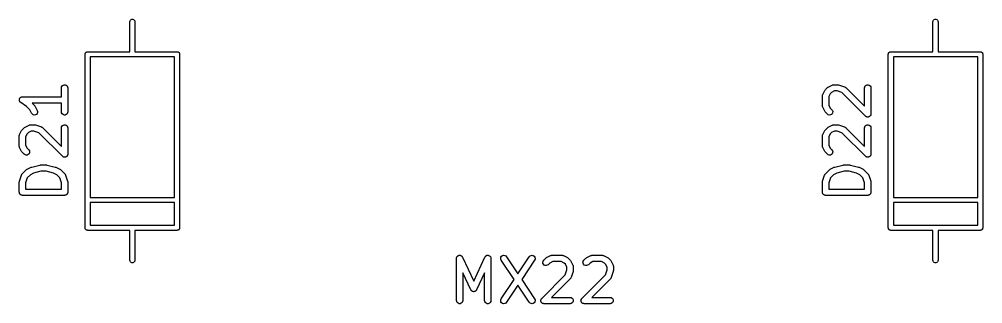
# Model space of a CAD drawing. Extents: x 35 to 250, y -99 to -35.
# Drawn here: x 197.34 to 220.19, y -60.85 to -54.1 of the extents above; entities that cross this region are included whole.
import ezdxf

# ---------------------------------------------------------------- set-up
doc = ezdxf.new("R2010")
doc.units = 0
doc.header["$MEASUREMENT"] = 0
doc.layers.add('BLACK', color=7, linetype='CONTINUOUS')

msp = doc.modelspace()

# ---------------------------------------------------------------- linework, layer by layer
at = {"layer": 'Black'}
for p, q in [((199.965, -54.1612), (199.969, -54.1407)), ((199.965, -54.8712), (199.965, -54.1612)), ((199.969, -54.1407), (199.979, -54.1227)), ((199.979, -54.1227), (199.995, -54.1093)), ((199.995, -54.1093), (200.015, -54.1022)), ((200.015, -54.1022), (200.035, -54.1022)), ((200.035, -54.1022), (200.055, -54.1093)), ((200.055, -54.1093), (200.071, -54.1227)), ((200.071, -54.1227), (200.081, -54.1407)), ((200.081, -54.1407), (200.085, -54.1612)), ((200.085, -54.1612), (200.085, -54.8712)), ((219.015, -54.1612), (219.019, -54.1407)), ((219.015, -54.8712), (219.015, -54.1612)), ((219.019, -54.1407), (219.029, -54.1227)), ((219.029, -54.1227), (219.045, -54.1093)), ((219.045, -54.1093), (219.065, -54.1022)), ((219.065, -54.1022), (219.085, -54.1022)), ((219.085, -54.1022), (219.105, -54.1093)), ((219.105, -54.1093), (219.121, -54.1227)), ((219.121, -54.1227), (219.131, -54.1407)), ((219.131, -54.1407), (219.135, -54.1612)), ((219.135, -54.1612), (219.135, -54.8712)), ((198.905, -54.9312), (198.906, -54.9261)), ((198.905, -59.0512), (198.905, -54.9312)), ((198.906, -54.9208), (198.908, -54.9159)), ((198.906, -54.9261), (198.906, -54.9208)), ((198.908, -54.9159), (198.909, -54.9107)), ((198.909, -54.9107), (198.911, -54.9062)), ((198.911, -54.9062), (198.913, -54.9012)), ((198.913, -54.9012), (198.916, -54.8972)), ((198.916, -54.8972), (198.919, -54.8927)), ((198.919, -54.8927), (198.923, -54.8893)), ((198.923, -54.8893), (198.926, -54.8853)), ((198.926, -54.8853), (198.931, -54.8827)), ((198.931, -54.8827), (198.935, -54.8793)), ((198.935, -54.8793), (198.94, -54.8775)), ((198.94, -54.8775), (198.944, -54.8749)), ((198.944, -54.8749), (198.95, -54.874)), ((198.95, -54.874), (198.955, -54.8722)), ((198.955, -54.8722), (198.96, -54.8722)), ((198.96, -54.8722), (198.965, -54.8712)), ((198.965, -54.8712), (199.965, -54.8712)), ((199.025, -54.9913), (199.025, -58.3312)), ((201.025, -54.9913), (199.025, -54.9913)), ((200.085, -54.8712), (201.085, -54.8712)), ((201.025, -58.3312), (201.025, -54.9913)), ((201.085, -54.8712), (201.09, -54.8722)), ((201.09, -54.8722), (201.095, -54.8722)), ((201.095, -54.8722), (201.1, -54.874)), ((201.1, -54.874), (201.106, -54.8749)), ((201.106, -54.8749), (201.11, -54.8775)), ((201.11, -54.8775), (201.115, -54.8793)), ((201.115, -54.8793), (201.119, -54.8827)), ((201.119, -54.8827), (201.124, -54.8853)), ((201.124, -54.8853), (201.127, -54.8893)), ((201.127, -54.8893), (201.131, -54.8927)), ((201.131, -54.8927), (201.134, -54.8972)), ((201.134, -54.8972), (201.137, -54.9012)), ((201.137, -54.9012), (201.139, -54.9062)), ((201.139, -54.9062), (201.141, -54.9107)), ((201.141, -54.9107), (201.142, -54.9159)), ((201.142, -54.9159), (201.144, -54.9208)), ((201.144, -54.9208), (201.144, -54.9261)), ((201.144, -54.9261), (201.145, -54.9312)), ((201.145, -54.9312), (201.145, -59.0512)), ((217.955, -54.9312), (217.956, -54.9261)), ((217.955, -59.0512), (217.955, -54.9312)), ((217.956, -54.9208), (217.958, -54.9159)), ((217.956, -54.9261), (217.956, -54.9208)), ((217.958, -54.9159), (217.959, -54.9107)), ((217.959, -54.9107), (217.961, -54.9062)), ((217.961, -54.9062), (217.963, -54.9012)), ((217.963, -54.9012), (217.966, -54.8972)), ((217.966, -54.8972), (217.969, -54.8927)), ((217.969, -54.8927), (217.973, -54.8893)), ((217.973, -54.8893), (217.976, -54.8853)), ((217.976, -54.8853), (217.981, -54.8827)), ((217.981, -54.8827), (217.985, -54.8793)), ((217.985, -54.8793), (217.99, -54.8775)), ((217.99, -54.8775), (217.994, -54.8749)), ((217.994, -54.8749), (218, -54.874)), ((218, -54.874), (218.005, -54.8722)), ((218.005, -54.8722), (218.01, -54.8722)), ((218.01, -54.8722), (218.015, -54.8712)), ((218.015, -54.8712), (219.015, -54.8712)), ((218.075, -54.9913), (218.075, -58.3312)), ((220.075, -54.9913), (218.075, -54.9913)), ((219.135, -54.8712), (220.135, -54.8712)), ((220.075, -58.3312), (220.075, -54.9913)), ((220.135, -54.8712), (220.14, -54.8722)), ((220.14, -54.8722), (220.145, -54.8722)), ((220.145, -54.8722), (220.15, -54.874)), ((220.15, -54.874), (220.156, -54.8749)), ((220.156, -54.8749), (220.16, -54.8775)), ((220.16, -54.8775), (220.165, -54.8793)), ((220.165, -54.8793), (220.169, -54.8827)), ((220.169, -54.8827), (220.174, -54.8853)), ((220.174, -54.8853), (220.177, -54.8893)), ((220.177, -54.8893), (220.181, -54.8927)), ((220.181, -54.8927), (220.184, -54.8972)), ((220.184, -54.8972), (220.187, -54.9012)), ((220.187, -54.9012), (220.189, -54.9062)), ((220.189, -54.9062), (220.191, -54.9107)), ((220.191, -54.9107), (220.192, -54.9159)), ((220.192, -54.9159), (220.194, -54.9208)), ((220.194, -54.9208), (220.194, -54.9261)), ((220.194, -54.9261), (220.195, -54.9312)), ((220.195, -54.9312), (220.195, -59.0512)), ((198.342, -55.7293), (198.347, -55.7037)), ((198.342, -55.9401), (198.342, -55.7293)), ((198.347, -55.7037), (198.36, -55.6811)), ((198.36, -55.6811), (198.38, -55.6644)), ((198.38, -55.6644), (198.404, -55.6555)), ((198.404, -55.6555), (198.43, -55.6555)), ((198.43, -55.6555), (198.455, -55.6644)), ((198.455, -55.6644), (198.475, -55.6811)), ((198.475, -55.6811), (198.488, -55.7037)), ((198.488, -55.7037), (198.492, -55.7293)), ((198.492, -55.7293), (198.492, -56.3008)), ((216.462, -55.7715), (216.51, -55.7239)), ((216.51, -55.7239), (216.519, -55.717)), ((216.519, -55.717), (216.529, -55.7099)), ((216.529, -55.7099), (216.624, -55.6623)), ((216.624, -55.6623), (216.628, -55.661)), ((216.628, -55.661), (216.632, -55.6589)), ((216.632, -55.6589), (216.641, -55.6573)), ((216.641, -55.6573), (216.649, -55.6548)), ((216.649, -55.6548), (216.654, -55.6551)), ((216.654, -55.6551), (216.658, -55.6543)), ((216.658, -55.6543), (216.753, -55.6543)), ((216.753, -55.6543), (216.765, -55.6564)), ((216.765, -55.6564), (216.777, -55.6582)), ((216.777, -55.6582), (216.92, -55.7058)), ((216.92, -55.7058), (216.923, -55.7079)), ((216.923, -55.7079), (216.928, -55.709)), ((216.928, -55.709), (216.935, -55.714)), ((216.935, -55.714), (216.943, -55.7182)), ((216.943, -55.7182), (216.945, -55.7215)), ((216.945, -55.7215), (216.949, -55.7239)), ((216.949, -55.7239), (217.392, -56.1673)), ((217.392, -55.7293), (217.397, -55.7037)), ((217.392, -56.1673), (217.392, -55.7293)), ((217.397, -55.7037), (217.41, -55.6811)), ((217.41, -55.6811), (217.43, -55.6644)), ((217.43, -55.6644), (217.454, -55.6555)), ((217.454, -55.6555), (217.48, -55.6555)), ((217.48, -55.6555), (217.505, -55.6644)), ((217.505, -55.6644), (217.525, -55.6811)), ((217.525, -55.6811), (217.538, -55.7037)), ((217.538, -55.7037), (217.542, -55.7293)), ((217.542, -55.7293), (217.542, -56.3484)), ((197.347, -55.9936), (197.349, -55.9849)), ((197.349, -55.9849), (197.351, -55.9815)), ((197.351, -55.9815), (197.352, -55.9776)), ((197.352, -55.9776), (197.358, -55.9707)), ((197.358, -55.9707), (197.363, -55.9633)), ((197.363, -55.9633), (197.367, -55.9608)), ((197.367, -55.9608), (197.369, -55.9576)), ((197.369, -55.9576), (197.377, -55.9531)), ((197.377, -55.9531), (197.384, -55.9478)), ((197.384, -55.9478), (197.388, -55.9467)), ((197.388, -55.9467), (197.392, -55.9446)), ((197.392, -55.9446), (197.401, -55.943)), ((197.401, -55.943), (197.409, -55.9405)), ((197.409, -55.9405), (197.413, -55.9408)), ((197.413, -55.9408), (197.417, -55.9401)), ((197.417, -55.9401), (198.342, -55.9401)), ((216.392, -55.9198), (216.393, -55.9156)), ((216.392, -56.1579), (216.392, -55.9198)), ((216.393, -55.9112), (216.395, -55.9028)), ((216.393, -55.9156), (216.393, -55.9112)), ((216.395, -55.9028), (216.397, -55.8942)), ((216.397, -55.8942), (216.399, -55.8904)), ((216.399, -55.8904), (216.4, -55.8863)), ((216.4, -55.8863), (216.448, -55.791)), ((216.448, -55.791), (216.455, -55.7814)), ((216.455, -55.7814), (216.462, -55.7715)), ((216.577, -55.869), (216.542, -55.9375)), ((216.542, -55.9375), (216.542, -56.1402)), ((216.607, -55.8386), (216.577, -55.869)), ((216.676, -55.8043), (216.607, -55.8386)), ((216.741, -55.8043), (216.676, -55.8043)), ((216.855, -55.8425), (216.741, -55.8043)), ((217.414, -56.4014), (216.855, -55.8425)), ((197.343, -56.0102), (197.344, -56.0062)), ((197.344, -56.0191), (197.343, -56.0102)), ((197.344, -56.002), (197.347, -55.9936)), ((197.344, -56.0062), (197.344, -56.002)), ((197.344, -56.0281), (197.344, -56.0191)), ((197.345, -56.032), (197.344, -56.0281)), ((197.345, -56.0361), (197.345, -56.032)), ((197.349, -56.0441), (197.345, -56.0361)), ((197.352, -56.0526), (197.349, -56.0441)), ((197.355, -56.0557), (197.352, -56.0526)), ((197.357, -56.0595), (197.355, -56.0557)), ((197.363, -56.0657), (197.357, -56.0595)), ((197.369, -56.0725), (197.363, -56.0657)), ((197.373, -56.0746), (197.369, -56.0725)), ((197.376, -56.0775), (197.373, -56.0746)), ((197.512, -56.1686), (197.376, -56.0775)), ((197.594, -56.25), (197.512, -56.1686)), ((198.342, -56.0901), (197.646, -56.0901)), ((197.646, -56.0901), (197.709, -56.1525)), ((197.709, -56.1525), (197.715, -56.1623)), ((197.715, -56.1623), (197.723, -56.172)), ((197.723, -56.172), (197.77, -56.2672)), ((198.342, -56.3008), (198.342, -56.0901)), ((216.393, -56.1622), (216.392, -56.1579)), ((216.393, -56.1665), (216.393, -56.1622)), ((216.395, -56.1749), (216.393, -56.1665)), ((216.397, -56.1836), (216.395, -56.1749)), ((216.399, -56.1873), (216.397, -56.1836)), ((216.4, -56.1915), (216.399, -56.1873)), ((216.448, -56.2867), (216.4, -56.1915)), ((216.542, -56.1402), (216.577, -56.2087)), ((216.577, -56.2087), (216.616, -56.2477)), ((197.636, -56.3343), (197.594, -56.25)), ((197.652, -56.3552), (197.636, -56.3343)), ((197.673, -56.3696), (197.652, -56.3552)), ((197.699, -56.3756), (197.673, -56.3696)), ((197.724, -56.3727), (197.699, -56.3756)), ((197.748, -56.361), (197.724, -56.3727)), ((197.766, -56.3421), (197.748, -56.361)), ((197.776, -56.3182), (197.766, -56.3421)), ((197.77, -56.2672), (197.778, -56.2922)), ((197.778, -56.2922), (197.776, -56.3182)), ((198.347, -56.3264), (198.342, -56.3008)), ((198.36, -56.349), (198.347, -56.3264)), ((198.38, -56.3657), (198.36, -56.349)), ((198.404, -56.3746), (198.38, -56.3657)), ((198.43, -56.3746), (198.404, -56.3746)), ((198.455, -56.3657), (198.43, -56.3746)), ((198.475, -56.349), (198.455, -56.3657)), ((198.488, -56.3264), (198.475, -56.349)), ((198.492, -56.3008), (198.488, -56.3264)), ((216.455, -56.2964), (216.448, -56.2867)), ((216.462, -56.3062), (216.455, -56.2964)), ((216.51, -56.3538), (216.462, -56.3062)), ((216.531, -56.3687), (216.51, -56.3538)), ((216.556, -56.3755), (216.531, -56.3687)), ((216.582, -56.3732), (216.556, -56.3755)), ((216.606, -56.3622), (216.582, -56.3732)), ((216.624, -56.3438), (216.606, -56.3622)), ((216.616, -56.2477), (216.631, -56.2691)), ((216.635, -56.3202), (216.624, -56.3438)), ((216.631, -56.2691), (216.637, -56.2942)), ((216.637, -56.2942), (216.635, -56.3202)), ((217.422, -56.407), (217.414, -56.4014)), ((217.43, -56.4133), (217.422, -56.407)), ((217.433, -56.4145), (217.43, -56.4133)), ((217.436, -56.4164), (217.433, -56.4145)), ((217.445, -56.4189), (217.436, -56.4164)), ((217.454, -56.4223), (217.445, -56.4189)), ((217.458, -56.4223), (217.454, -56.4223)), ((217.461, -56.4231), (217.458, -56.4223)), ((217.471, -56.4223), (217.461, -56.4231)), ((217.48, -56.4223), (217.471, -56.4223)), ((217.484, -56.4211), (217.48, -56.4223)), ((217.487, -56.4208), (217.484, -56.4211)), ((217.496, -56.4167), (217.487, -56.4208)), ((217.505, -56.4133), (217.496, -56.4167)), ((217.507, -56.4112), (217.505, -56.4133)), ((217.51, -56.4098), (217.507, -56.4112)), ((217.517, -56.4029), (217.51, -56.4098)), ((217.525, -56.3966), (217.517, -56.4029)), ((217.526, -56.3937), (217.525, -56.3966)), ((217.529, -56.3914), (217.526, -56.3937)), ((217.533, -56.3825), (217.529, -56.3914)), ((217.538, -56.374), (217.533, -56.3825)), ((217.54, -56.3678), (217.538, -56.3708)), ((217.538, -56.3708), (217.538, -56.374)), ((217.541, -56.358), (217.54, -56.3678)), ((217.542, -56.3484), (217.541, -56.358)), ((197.46, -56.6763), (197.469, -56.6694)), ((197.469, -56.6694), (197.479, -56.6623)), ((197.479, -56.6623), (197.574, -56.6146)), ((197.574, -56.6146), (197.578, -56.6134)), ((197.578, -56.6134), (197.582, -56.6112)), ((197.582, -56.6112), (197.591, -56.6097)), ((197.591, -56.6097), (197.599, -56.6072)), ((197.599, -56.6072), (197.604, -56.6075)), ((197.604, -56.6075), (197.608, -56.6067)), ((197.608, -56.6067), (197.703, -56.6067)), ((197.703, -56.6067), (197.715, -56.6088)), ((197.715, -56.6088), (197.727, -56.6106)), ((197.727, -56.6106), (197.87, -56.6582)), ((197.87, -56.6582), (197.873, -56.6603)), ((197.873, -56.6603), (197.878, -56.6614)), ((197.878, -56.6614), (197.885, -56.6664)), ((197.885, -56.6664), (197.893, -56.6706)), ((197.893, -56.6706), (197.895, -56.6738)), ((197.895, -56.6738), (197.899, -56.6763)), ((198.342, -56.6817), (198.347, -56.6561)), ((198.347, -56.6561), (198.36, -56.6335)), ((198.36, -56.6335), (198.38, -56.6168)), ((198.38, -56.6168), (198.404, -56.6079)), ((198.404, -56.6079), (198.43, -56.6079)), ((198.43, -56.6079), (198.455, -56.6168)), ((198.455, -56.6168), (198.475, -56.6335)), ((198.475, -56.6335), (198.488, -56.6561)), ((198.488, -56.6561), (198.492, -56.6817)), ((216.51, -56.6763), (216.519, -56.6694)), ((216.519, -56.6694), (216.529, -56.6623)), ((216.529, -56.6623), (216.624, -56.6146)), ((216.624, -56.6146), (216.628, -56.6134)), ((216.628, -56.6134), (216.632, -56.6112)), ((216.632, -56.6112), (216.641, -56.6097)), ((216.641, -56.6097), (216.649, -56.6072)), ((216.649, -56.6072), (216.654, -56.6075)), ((216.654, -56.6075), (216.658, -56.6067)), ((216.658, -56.6067), (216.753, -56.6067)), ((216.753, -56.6067), (216.765, -56.6088)), ((216.765, -56.6088), (216.777, -56.6106)), ((216.777, -56.6106), (216.92, -56.6582)), ((216.92, -56.6582), (216.923, -56.6603)), ((216.923, -56.6603), (216.928, -56.6614)), ((216.928, -56.6614), (216.935, -56.6664)), ((216.935, -56.6664), (216.943, -56.6706)), ((216.943, -56.6706), (216.945, -56.6738)), ((216.945, -56.6738), (216.949, -56.6763)), ((217.392, -56.6817), (217.397, -56.6561)), ((217.397, -56.6561), (217.41, -56.6335)), ((217.41, -56.6335), (217.43, -56.6168)), ((217.43, -56.6168), (217.454, -56.6079)), ((217.454, -56.6079), (217.48, -56.6079)), ((217.48, -56.6079), (217.505, -56.6168)), ((217.505, -56.6168), (217.525, -56.6335)), ((217.525, -56.6335), (217.538, -56.6561)), ((217.538, -56.6561), (217.542, -56.6817)), ((197.342, -56.8722), (197.343, -56.8679)), ((197.342, -57.1103), (197.342, -56.8722)), ((197.343, -56.8636), (197.345, -56.8552)), ((197.343, -56.8679), (197.343, -56.8636)), ((197.345, -56.8552), (197.347, -56.8466)), ((197.347, -56.8466), (197.349, -56.8428)), ((197.349, -56.8428), (197.35, -56.8387)), ((197.35, -56.8387), (197.398, -56.7434)), ((197.398, -56.7434), (197.405, -56.7338)), ((197.405, -56.7338), (197.412, -56.7239)), ((197.412, -56.7239), (197.46, -56.6763)), ((197.527, -56.8214), (197.492, -56.8899)), ((197.492, -56.8899), (197.492, -57.0926)), ((197.557, -56.791), (197.527, -56.8214)), ((197.626, -56.7567), (197.557, -56.791)), ((197.691, -56.7567), (197.626, -56.7567)), ((197.805, -56.7949), (197.691, -56.7567)), ((198.364, -57.3538), (197.805, -56.7949)), ((197.899, -56.6763), (198.342, -57.1197)), ((198.342, -57.1197), (198.342, -56.6817)), ((198.492, -56.6817), (198.492, -57.3008)), ((216.392, -56.8722), (216.393, -56.8679)), ((216.392, -57.1103), (216.392, -56.8722)), ((216.393, -56.8636), (216.395, -56.8552)), ((216.393, -56.8679), (216.393, -56.8636)), ((216.395, -56.8552), (216.397, -56.8466)), ((216.397, -56.8466), (216.399, -56.8428)), ((216.399, -56.8428), (216.4, -56.8387)), ((216.4, -56.8387), (216.448, -56.7434)), ((216.448, -56.7434), (216.455, -56.7338)), ((216.455, -56.7338), (216.462, -56.7239)), ((216.462, -56.7239), (216.51, -56.6763)), ((216.577, -56.8214), (216.542, -56.8899)), ((216.542, -56.8899), (216.542, -57.0926)), ((216.607, -56.791), (216.577, -56.8214)), ((216.676, -56.7567), (216.607, -56.791)), ((216.741, -56.7567), (216.676, -56.7567)), ((216.855, -56.7949), (216.741, -56.7567)), ((217.414, -57.3538), (216.855, -56.7949)), ((216.949, -56.6763), (217.392, -57.1197)), ((217.392, -57.1197), (217.392, -56.6817)), ((217.542, -56.6817), (217.542, -57.3008)), ((197.343, -57.1146), (197.342, -57.1103)), ((197.343, -57.1189), (197.343, -57.1146)), ((197.345, -57.1273), (197.343, -57.1189)), ((197.347, -57.1359), (197.345, -57.1273)), ((197.492, -57.0926), (197.527, -57.1611)), ((216.393, -57.1146), (216.392, -57.1103)), ((216.393, -57.1189), (216.393, -57.1146)), ((216.395, -57.1273), (216.393, -57.1189)), ((216.397, -57.1359), (216.395, -57.1273)), ((216.542, -57.0926), (216.577, -57.1611)), ((197.349, -57.1397), (197.347, -57.1359)), ((197.35, -57.1438), (197.349, -57.1397)), ((197.398, -57.2391), (197.35, -57.1438)), ((197.405, -57.2487), (197.398, -57.2391)), ((197.412, -57.2586), (197.405, -57.2487)), ((197.46, -57.3062), (197.412, -57.2586)), ((197.481, -57.3211), (197.46, -57.3062)), ((197.506, -57.3279), (197.481, -57.3211)), ((197.532, -57.3256), (197.506, -57.3279)), ((197.527, -57.1611), (197.566, -57.2001)), ((197.556, -57.3146), (197.532, -57.3256)), ((197.574, -57.2962), (197.556, -57.3146)), ((197.566, -57.2001), (197.581, -57.2215)), ((197.585, -57.2726), (197.574, -57.2962)), ((197.581, -57.2215), (197.587, -57.2466)), ((197.587, -57.2466), (197.585, -57.2726)), ((198.372, -57.3594), (198.364, -57.3538)), ((198.38, -57.3657), (198.372, -57.3594)), ((198.467, -57.3553), (198.46, -57.3622)), ((198.475, -57.349), (198.467, -57.3553)), ((198.476, -57.3461), (198.475, -57.349)), ((198.479, -57.3438), (198.476, -57.3461)), ((198.483, -57.3349), (198.479, -57.3438)), ((198.488, -57.3264), (198.483, -57.3349)), ((198.49, -57.3202), (198.488, -57.3232)), ((198.488, -57.3232), (198.488, -57.3264)), ((198.491, -57.3104), (198.49, -57.3202)), ((198.492, -57.3008), (198.491, -57.3104)), ((216.399, -57.1397), (216.397, -57.1359)), ((216.4, -57.1438), (216.399, -57.1397)), ((216.448, -57.2391), (216.4, -57.1438)), ((216.455, -57.2487), (216.448, -57.2391)), ((216.462, -57.2586), (216.455, -57.2487)), ((216.51, -57.3062), (216.462, -57.2586)), ((216.531, -57.3211), (216.51, -57.3062)), ((216.556, -57.3279), (216.531, -57.3211)), ((216.582, -57.3256), (216.556, -57.3279)), ((216.577, -57.1611), (216.616, -57.2001)), ((216.606, -57.3146), (216.582, -57.3256)), ((216.624, -57.2962), (216.606, -57.3146)), ((216.616, -57.2001), (216.631, -57.2215)), ((216.635, -57.2726), (216.624, -57.2962)), ((216.631, -57.2215), (216.637, -57.2466)), ((216.637, -57.2466), (216.635, -57.2726)), ((217.422, -57.3594), (217.414, -57.3538)), ((217.43, -57.3657), (217.422, -57.3594)), ((217.517, -57.3553), (217.51, -57.3622)), ((217.525, -57.349), (217.517, -57.3553)), ((217.526, -57.3461), (217.525, -57.349)), ((217.529, -57.3438), (217.526, -57.3461)), ((217.533, -57.3349), (217.529, -57.3438)), ((217.538, -57.3264), (217.533, -57.3349)), ((217.54, -57.3202), (217.538, -57.3232)), ((217.538, -57.3232), (217.538, -57.3264)), ((217.541, -57.3104), (217.54, -57.3202)), ((217.542, -57.3008), (217.541, -57.3104)), ((197.637, -57.609), (197.828, -57.5613)), ((197.828, -57.5613), (197.837, -57.5607)), ((197.837, -57.5607), (197.846, -57.5591)), ((197.846, -57.5591), (197.989, -57.5591)), ((197.989, -57.5591), (197.998, -57.5607)), ((197.998, -57.5607), (198.007, -57.5613)), ((198.007, -57.5613), (198.197, -57.609)), ((198.383, -57.3669), (198.38, -57.3657)), ((198.386, -57.3687), (198.383, -57.3669)), ((198.395, -57.3713), (198.386, -57.3687)), ((198.404, -57.3746), (198.395, -57.3713)), ((198.408, -57.3746), (198.404, -57.3746)), ((198.411, -57.3755), (198.408, -57.3746)), ((198.421, -57.3746), (198.411, -57.3755)), ((198.43, -57.3746), (198.421, -57.3746)), ((198.434, -57.3735), (198.43, -57.3746)), ((198.437, -57.3732), (198.434, -57.3735)), ((198.446, -57.3691), (198.437, -57.3732)), ((198.455, -57.3657), (198.446, -57.3691)), ((198.457, -57.3636), (198.455, -57.3657)), ((198.46, -57.3622), (198.457, -57.3636)), ((216.687, -57.609), (216.878, -57.5613)), ((216.878, -57.5613), (216.887, -57.5607)), ((216.887, -57.5607), (216.896, -57.5591)), ((216.896, -57.5591), (217.039, -57.5591)), ((217.039, -57.5591), (217.048, -57.5607)), ((217.048, -57.5607), (217.057, -57.5613)), ((217.057, -57.5613), (217.247, -57.609)), ((217.433, -57.3669), (217.43, -57.3657)), ((217.436, -57.3687), (217.433, -57.3669)), ((217.445, -57.3713), (217.436, -57.3687)), ((217.454, -57.3746), (217.445, -57.3713)), ((217.458, -57.3746), (217.454, -57.3746)), ((217.461, -57.3755), (217.458, -57.3746)), ((217.471, -57.3746), (217.461, -57.3755)), ((217.48, -57.3746), (217.471, -57.3746)), ((217.484, -57.3735), (217.48, -57.3746)), ((217.487, -57.3732), (217.484, -57.3735)), ((217.496, -57.3691), (217.487, -57.3732)), ((217.505, -57.3657), (217.496, -57.3691)), ((217.507, -57.3636), (217.505, -57.3657)), ((217.51, -57.3622), (217.507, -57.3636)), ((197.346, -57.9437), (197.394, -57.8009)), ((197.394, -57.8009), (197.396, -57.7971)), ((197.396, -57.7971), (197.397, -57.7929)), ((197.397, -57.7929), (197.402, -57.7857)), ((197.402, -57.7857), (197.406, -57.778)), ((197.406, -57.778), (197.409, -57.7751)), ((197.409, -57.7751), (197.412, -57.7715)), ((197.412, -57.7715), (197.507, -57.6763)), ((197.507, -57.6763), (197.517, -57.6694)), ((197.517, -57.6694), (197.527, -57.6623)), ((197.527, -57.6623), (197.622, -57.6146)), ((197.605, -57.791), (197.531, -57.8651)), ((197.682, -57.7525), (197.605, -57.791)), ((197.622, -57.6146), (197.63, -57.6123)), ((197.63, -57.6123), (197.637, -57.609)), ((197.855, -57.7091), (197.682, -57.7525)), ((197.98, -57.7091), (197.855, -57.7091)), ((198.153, -57.7525), (197.98, -57.7091)), ((198.23, -57.791), (198.153, -57.7525)), ((198.197, -57.609), (198.205, -57.6123)), ((198.205, -57.6123), (198.213, -57.6146)), ((198.213, -57.6146), (198.308, -57.6623)), ((198.304, -57.8651), (198.23, -57.791)), ((198.308, -57.6623), (198.318, -57.6694)), ((198.318, -57.6694), (198.328, -57.6763)), ((198.328, -57.6763), (198.423, -57.7715)), ((198.423, -57.7715), (198.425, -57.7751)), ((198.425, -57.7751), (198.429, -57.778)), ((198.429, -57.778), (198.433, -57.7857)), ((198.433, -57.7857), (198.438, -57.7929)), ((198.438, -57.7929), (198.439, -57.7971)), ((198.439, -57.7971), (198.441, -57.8009)), ((198.441, -57.8009), (198.489, -57.9437)), ((216.396, -57.9437), (216.444, -57.8009)), ((216.444, -57.8009), (216.446, -57.7971)), ((216.446, -57.7971), (216.447, -57.7929)), ((216.447, -57.7929), (216.452, -57.7857)), ((216.452, -57.7857), (216.456, -57.778)), ((216.456, -57.778), (216.459, -57.7751)), ((216.459, -57.7751), (216.462, -57.7715)), ((216.462, -57.7715), (216.557, -57.6763)), ((216.557, -57.6763), (216.567, -57.6694)), ((216.567, -57.6694), (216.577, -57.6623)), ((216.577, -57.6623), (216.672, -57.6146)), ((216.655, -57.791), (216.581, -57.8651)), ((216.732, -57.7525), (216.655, -57.791)), ((216.672, -57.6146), (216.68, -57.6123)), ((216.68, -57.6123), (216.687, -57.609)), ((216.905, -57.7091), (216.732, -57.7525)), ((217.03, -57.7091), (216.905, -57.7091)), ((217.203, -57.7525), (217.03, -57.7091)), ((217.28, -57.791), (217.203, -57.7525)), ((217.247, -57.609), (217.255, -57.6123)), ((217.255, -57.6123), (217.263, -57.6146)), ((217.263, -57.6146), (217.358, -57.6623)), ((217.354, -57.8651), (217.28, -57.791)), ((217.358, -57.6623), (217.368, -57.6694)), ((217.368, -57.6694), (217.378, -57.6763)), ((217.378, -57.6763), (217.473, -57.7715)), ((217.473, -57.7715), (217.475, -57.7751)), ((217.475, -57.7751), (217.479, -57.778)), ((217.479, -57.778), (217.483, -57.7857)), ((217.483, -57.7857), (217.488, -57.7929)), ((217.488, -57.7929), (217.489, -57.7971)), ((217.489, -57.7971), (217.491, -57.8009)), ((217.491, -57.8009), (217.539, -57.9437)), ((197.342, -57.9674), (197.344, -57.9556)), ((197.342, -58.2055), (197.342, -57.9674)), ((197.344, -57.9556), (197.346, -57.9437)), ((197.531, -57.8651), (197.492, -57.9796)), ((197.492, -57.9796), (197.492, -58.1305)), ((198.342, -57.9796), (198.304, -57.8651)), ((198.342, -58.1305), (198.342, -57.9796)), ((198.489, -57.9437), (198.49, -57.9556)), ((198.49, -57.9556), (198.492, -57.9674)), ((198.492, -57.9674), (198.492, -58.2055)), ((216.392, -57.9674), (216.394, -57.9556)), ((216.392, -58.2055), (216.392, -57.9674)), ((216.394, -57.9556), (216.396, -57.9437)), ((216.581, -57.8651), (216.542, -57.9796)), ((216.542, -57.9796), (216.542, -58.1305)), ((217.392, -57.9796), (217.354, -57.8651)), ((217.392, -58.1305), (217.392, -57.9796)), ((217.539, -57.9437), (217.54, -57.9556)), ((217.54, -57.9556), (217.542, -57.9674)), ((217.542, -57.9674), (217.542, -58.2055)), ((197.344, -58.212), (197.342, -58.2055)), ((197.344, -58.2186), (197.344, -58.212)), ((197.346, -58.2247), (197.344, -58.2186)), ((197.347, -58.2312), (197.346, -58.2247)), ((197.35, -58.2369), (197.347, -58.2312)), ((197.352, -58.243), (197.35, -58.2369)), ((197.357, -58.2481), (197.352, -58.243)), ((197.36, -58.2537), (197.357, -58.2481)), ((197.365, -58.258), (197.36, -58.2537)), ((197.369, -58.263), (197.365, -58.258)), ((197.375, -58.2663), (197.369, -58.263)), ((197.38, -58.2705), (197.375, -58.2663)), ((197.386, -58.2727), (197.38, -58.2705)), ((197.392, -58.276), (197.386, -58.2727)), ((197.492, -58.1305), (198.342, -58.1305)), ((198.449, -58.2727), (198.443, -58.276)), ((198.455, -58.2705), (198.449, -58.2727)), ((198.46, -58.2663), (198.455, -58.2705)), ((198.466, -58.263), (198.46, -58.2663)), ((198.47, -58.258), (198.466, -58.263)), ((198.475, -58.2537), (198.47, -58.258)), ((198.478, -58.2481), (198.475, -58.2537)), ((198.482, -58.243), (198.478, -58.2481)), ((198.485, -58.2369), (198.482, -58.243)), ((198.488, -58.2312), (198.485, -58.2369)), ((198.489, -58.2247), (198.488, -58.2312)), ((198.491, -58.2186), (198.489, -58.2247)), ((198.492, -58.2055), (198.491, -58.212)), ((198.491, -58.212), (198.491, -58.2186)), ((216.394, -58.212), (216.392, -58.2055)), ((216.394, -58.2186), (216.394, -58.212)), ((216.396, -58.2247), (216.394, -58.2186)), ((216.397, -58.2312), (216.396, -58.2247)), ((216.4, -58.2369), (216.397, -58.2312)), ((216.402, -58.243), (216.4, -58.2369)), ((216.407, -58.2481), (216.402, -58.243)), ((216.41, -58.2537), (216.407, -58.2481)), ((216.415, -58.258), (216.41, -58.2537)), ((216.419, -58.263), (216.415, -58.258)), ((216.425, -58.2663), (216.419, -58.263)), ((216.43, -58.2705), (216.425, -58.2663)), ((216.436, -58.2727), (216.43, -58.2705)), ((216.442, -58.276), (216.436, -58.2727)), ((216.542, -58.1305), (217.392, -58.1305)), ((217.499, -58.2727), (217.493, -58.276)), ((217.505, -58.2705), (217.499, -58.2727)), ((217.51, -58.2663), (217.505, -58.2705)), ((217.516, -58.263), (217.51, -58.2663)), ((217.52, -58.258), (217.516, -58.263)), ((217.525, -58.2537), (217.52, -58.258)), ((217.528, -58.2481), (217.525, -58.2537)), ((217.532, -58.243), (217.528, -58.2481)), ((217.535, -58.2369), (217.532, -58.243)), ((217.538, -58.2312), (217.535, -58.2369)), ((217.539, -58.2247), (217.538, -58.2312)), ((217.541, -58.2186), (217.539, -58.2247)), ((217.542, -58.2055), (217.541, -58.212)), ((217.541, -58.212), (217.541, -58.2186)), ((197.398, -58.2772), (197.392, -58.276)), ((197.404, -58.2794), (197.398, -58.2772)), ((197.411, -58.2794), (197.404, -58.2794)), ((197.417, -58.2805), (197.411, -58.2794)), ((198.417, -58.2805), (197.417, -58.2805)), ((198.424, -58.2794), (198.417, -58.2805)), ((198.43, -58.2794), (198.424, -58.2794)), ((198.437, -58.2772), (198.43, -58.2794)), ((198.443, -58.276), (198.437, -58.2772)), ((199.025, -58.3312), (201.025, -58.3312)), ((199.025, -58.4512), (199.025, -58.9913)), ((201.025, -58.4512), (199.025, -58.4512)), ((201.025, -58.9913), (201.025, -58.4512)), ((216.448, -58.2772), (216.442, -58.276)), ((216.454, -58.2794), (216.448, -58.2772)), ((216.461, -58.2794), (216.454, -58.2794)), ((216.467, -58.2805), (216.461, -58.2794)), ((217.467, -58.2805), (216.467, -58.2805)), ((217.474, -58.2794), (217.467, -58.2805)), ((217.48, -58.2794), (217.474, -58.2794)), ((217.487, -58.2772), (217.48, -58.2794)), ((217.493, -58.276), (217.487, -58.2772)), ((218.075, -58.3312), (220.075, -58.3312)), ((218.075, -58.4512), (218.075, -58.9913)), ((220.075, -58.4512), (218.075, -58.4512)), ((220.075, -58.9913), (220.075, -58.4512)), ((198.906, -59.0564), (198.905, -59.0512)), ((198.906, -59.0617), (198.906, -59.0564)), ((198.908, -59.0666), (198.906, -59.0617)), ((198.909, -59.0718), (198.908, -59.0666)), ((198.911, -59.0763), (198.909, -59.0718)), ((198.913, -59.0812), (198.911, -59.0763)), ((198.916, -59.0853), (198.913, -59.0812)), ((198.919, -59.0898), (198.916, -59.0853)), ((198.923, -59.0932), (198.919, -59.0898)), ((198.926, -59.0972), (198.923, -59.0932)), ((198.931, -59.0998), (198.926, -59.0972)), ((198.935, -59.1032), (198.931, -59.0998)), ((198.94, -59.105), (198.935, -59.1032)), ((198.944, -59.1076), (198.94, -59.105)), ((198.95, -59.1085), (198.944, -59.1076)), ((198.955, -59.1103), (198.95, -59.1085)), ((198.96, -59.1103), (198.955, -59.1103)), ((198.965, -59.1112), (198.96, -59.1103)), ((199.965, -59.1112), (198.965, -59.1112)), ((199.025, -58.9913), (201.025, -58.9913)), ((199.965, -59.8212), (199.965, -59.1112)), ((201.085, -59.1112), (200.085, -59.1112)), ((200.085, -59.1112), (200.085, -59.8212)), ((201.09, -59.1103), (201.085, -59.1112)), ((201.095, -59.1103), (201.09, -59.1103)), ((201.1, -59.1085), (201.095, -59.1103)), ((201.106, -59.1076), (201.1, -59.1085)), ((201.11, -59.105), (201.106, -59.1076)), ((201.115, -59.1032), (201.11, -59.105)), ((201.119, -59.0998), (201.115, -59.1032)), ((201.124, -59.0972), (201.119, -59.0998)), ((201.127, -59.0932), (201.124, -59.0972)), ((201.131, -59.0898), (201.127, -59.0932)), ((201.134, -59.0853), (201.131, -59.0898)), ((201.137, -59.0812), (201.134, -59.0853)), ((201.139, -59.0763), (201.137, -59.0812)), ((201.141, -59.0718), (201.139, -59.0763)), ((201.142, -59.0666), (201.141, -59.0718)), ((201.144, -59.0617), (201.142, -59.0666)), ((201.145, -59.0512), (201.144, -59.0564)), ((201.144, -59.0564), (201.144, -59.0617)), ((217.956, -59.0564), (217.955, -59.0512)), ((217.956, -59.0617), (217.956, -59.0564)), ((217.958, -59.0666), (217.956, -59.0617)), ((217.959, -59.0718), (217.958, -59.0666)), ((217.961, -59.0763), (217.959, -59.0718)), ((217.963, -59.0812), (217.961, -59.0763)), ((217.966, -59.0853), (217.963, -59.0812)), ((217.969, -59.0898), (217.966, -59.0853)), ((217.973, -59.0932), (217.969, -59.0898)), ((217.976, -59.0972), (217.973, -59.0932)), ((217.981, -59.0998), (217.976, -59.0972)), ((217.985, -59.1032), (217.981, -59.0998)), ((217.99, -59.105), (217.985, -59.1032)), ((217.994, -59.1076), (217.99, -59.105)), ((218, -59.1085), (217.994, -59.1076)), ((218.005, -59.1103), (218, -59.1085)), ((218.01, -59.1103), (218.005, -59.1103)), ((218.015, -59.1112), (218.01, -59.1103)), ((219.015, -59.1112), (218.015, -59.1112)), ((218.075, -58.9913), (220.075, -58.9913)), ((219.015, -59.8212), (219.015, -59.1112)), ((220.135, -59.1112), (219.135, -59.1112)), ((219.135, -59.1112), (219.135, -59.8212)), ((220.14, -59.1103), (220.135, -59.1112)), ((220.145, -59.1103), (220.14, -59.1103)), ((220.15, -59.1085), (220.145, -59.1103)), ((220.156, -59.1076), (220.15, -59.1085)), ((220.16, -59.105), (220.156, -59.1076)), ((220.165, -59.1032), (220.16, -59.105)), ((220.169, -59.0998), (220.165, -59.1032)), ((220.174, -59.0972), (220.169, -59.0998)), ((220.177, -59.0932), (220.174, -59.0972)), ((220.181, -59.0898), (220.177, -59.0932)), ((220.184, -59.0853), (220.181, -59.0898)), ((220.187, -59.0812), (220.184, -59.0853)), ((220.189, -59.0763), (220.187, -59.0812)), ((220.191, -59.0718), (220.189, -59.0763)), ((220.192, -59.0666), (220.191, -59.0718)), ((220.194, -59.0617), (220.192, -59.0666)), ((220.195, -59.0512), (220.194, -59.0564)), ((220.194, -59.0564), (220.194, -59.0617)), ((199.969, -59.8418), (199.965, -59.8212)), ((199.979, -59.8598), (199.969, -59.8418)), ((199.995, -59.8732), (199.979, -59.8598)), ((200.015, -59.8803), (199.995, -59.8732)), ((200.055, -59.8732), (200.035, -59.8803)), ((200.071, -59.8598), (200.055, -59.8732)), ((200.081, -59.8418), (200.071, -59.8598)), ((200.085, -59.8212), (200.081, -59.8418)), ((207.713, -59.7774), (207.715, -59.7677)), ((207.713, -60.7774), (207.713, -59.7774)), ((207.715, -59.7677), (207.716, -59.758)), ((207.716, -59.758), (207.717, -59.755)), ((207.717, -59.755), (207.718, -59.7517)), ((207.718, -59.7517), (207.723, -59.7433)), ((207.723, -59.7433), (207.727, -59.7344)), ((207.727, -59.7344), (207.729, -59.732)), ((207.729, -59.732), (207.731, -59.7292)), ((207.731, -59.7292), (207.738, -59.7229)), ((207.738, -59.7229), (207.745, -59.716)), ((207.745, -59.716), (207.748, -59.7146)), ((207.748, -59.7146), (207.751, -59.7124)), ((207.751, -59.7124), (207.76, -59.7091)), ((207.76, -59.7091), (207.769, -59.7049)), ((207.769, -59.7049), (207.772, -59.7047)), ((207.772, -59.7047), (207.775, -59.7035)), ((207.775, -59.7035), (207.785, -59.7035)), ((207.785, -59.7035), (207.795, -59.7027)), ((207.795, -59.7027), (207.798, -59.7035)), ((207.798, -59.7035), (207.801, -59.7035)), ((207.801, -59.7035), (207.81, -59.7069)), ((207.81, -59.7069), (207.82, -59.7094)), ((207.82, -59.7094), (207.822, -59.7113)), ((207.822, -59.7113), (207.826, -59.7124)), ((207.826, -59.7124), (207.833, -59.7187)), ((207.833, -59.7187), (207.841, -59.7243)), ((207.841, -59.7243), (207.843, -59.727)), ((207.843, -59.727), (207.846, -59.7292)), ((207.846, -59.7292), (207.85, -59.7376)), ((207.85, -59.7376), (207.856, -59.7457)), ((207.856, -59.7457), (208.121, -60.3143)), ((208.121, -60.3143), (208.387, -59.7457)), ((208.387, -59.7457), (208.392, -59.7376)), ((208.392, -59.7376), (208.397, -59.7292)), ((208.397, -59.7292), (208.4, -59.727)), ((208.4, -59.727), (208.402, -59.7243)), ((208.402, -59.7243), (208.41, -59.7187)), ((208.41, -59.7187), (208.417, -59.7124)), ((208.417, -59.7124), (208.42, -59.7113)), ((208.42, -59.7113), (208.423, -59.7094)), ((208.423, -59.7094), (208.433, -59.7069)), ((208.433, -59.7069), (208.442, -59.7035)), ((208.442, -59.7035), (208.445, -59.7035)), ((208.445, -59.7035), (208.448, -59.7027)), ((208.448, -59.7027), (208.458, -59.7035)), ((208.458, -59.7035), (208.468, -59.7035)), ((208.468, -59.7035), (208.471, -59.7047)), ((208.471, -59.7047), (208.474, -59.7049)), ((208.474, -59.7049), (208.483, -59.7091)), ((208.483, -59.7091), (208.492, -59.7124)), ((208.492, -59.7124), (208.495, -59.7146)), ((208.495, -59.7146), (208.498, -59.716)), ((208.498, -59.716), (208.505, -59.7229)), ((208.505, -59.7229), (208.512, -59.7292)), ((208.512, -59.7292), (208.514, -59.732)), ((208.514, -59.732), (208.516, -59.7344)), ((208.516, -59.7344), (208.52, -59.7433)), ((208.52, -59.7433), (208.525, -59.7517)), ((208.525, -59.7517), (208.526, -59.755)), ((208.526, -59.755), (208.527, -59.758)), ((208.527, -59.758), (208.528, -59.7677)), ((208.528, -59.7677), (208.53, -59.7774)), ((208.53, -59.7774), (208.53, -60.7774)), ((208.761, -59.7691), (208.768, -59.7441)), ((208.763, -59.7951), (208.761, -59.7691)), ((208.773, -59.819), (208.763, -59.7951)), ((208.768, -59.7441), (208.784, -59.7231)), ((209.079, -60.2774), (208.773, -59.819)), ((208.784, -59.7231), (208.806, -59.7087)), ((208.806, -59.7087), (208.831, -59.7025)), ((208.831, -59.7025), (208.857, -59.7054)), ((208.857, -59.7054), (208.88, -59.7169)), ((208.88, -59.7169), (208.898, -59.7358)), ((208.898, -59.7358), (209.169, -60.1422)), ((209.169, -60.1422), (209.44, -59.7358)), ((209.565, -59.819), (209.259, -60.2774)), ((209.44, -59.7358), (209.458, -59.7169)), ((209.458, -59.7169), (209.481, -59.7054)), ((209.481, -59.7054), (209.507, -59.7025)), ((209.507, -59.7025), (209.533, -59.7087)), ((209.533, -59.7087), (209.554, -59.7231)), ((209.554, -59.7231), (209.57, -59.7441)), ((209.575, -59.7951), (209.565, -59.819)), ((209.57, -59.7441), (209.577, -59.7691)), ((209.577, -59.7691), (209.575, -59.7951)), ((209.761, -59.8661), (209.768, -59.8409)), ((209.763, -59.892), (209.761, -59.8661)), ((209.768, -59.8409), (209.783, -59.8196)), ((209.783, -59.8196), (209.83, -59.772)), ((209.83, -59.772), (209.84, -59.7651)), ((209.84, -59.7651), (209.85, -59.7579)), ((209.85, -59.7579), (209.945, -59.7103)), ((209.996, -59.8524), (209.928, -59.8866)), ((209.945, -59.7103), (209.949, -59.7091)), ((209.949, -59.7091), (209.953, -59.7069)), ((209.953, -59.7069), (209.962, -59.7054)), ((209.962, -59.7054), (209.97, -59.7029)), ((209.97, -59.7029), (209.974, -59.7031)), ((209.974, -59.7031), (209.979, -59.7024)), ((209.979, -59.7024), (210.217, -59.7024)), ((210.199, -59.8524), (209.996, -59.8524)), ((210.267, -59.8866), (210.199, -59.8524)), ((210.217, -59.7024), (210.221, -59.7031)), ((210.221, -59.7031), (210.225, -59.7029)), ((210.225, -59.7029), (210.234, -59.7054)), ((210.234, -59.7054), (210.242, -59.7069)), ((210.242, -59.7069), (210.246, -59.7091)), ((210.246, -59.7091), (210.25, -59.7103)), ((210.25, -59.7103), (210.345, -59.7579)), ((210.345, -59.7579), (210.355, -59.7651)), ((210.355, -59.7651), (210.365, -59.772)), ((210.365, -59.772), (210.413, -59.8196)), ((210.413, -59.8196), (210.419, -59.8294)), ((210.419, -59.8294), (210.427, -59.8391)), ((210.427, -59.8391), (210.474, -59.9343)), ((210.713, -59.8661), (210.72, -59.8409)), ((210.716, -59.892), (210.713, -59.8661)), ((210.72, -59.8409), (210.735, -59.8196)), ((210.735, -59.8196), (210.783, -59.772)), ((210.783, -59.772), (210.793, -59.7651)), ((210.793, -59.7651), (210.802, -59.7579)), ((210.802, -59.7579), (210.897, -59.7103)), ((210.949, -59.8524), (210.88, -59.8866)), ((210.897, -59.7103), (210.902, -59.7091)), ((210.902, -59.7091), (210.905, -59.7069)), ((210.905, -59.7069), (210.914, -59.7054)), ((210.914, -59.7054), (210.922, -59.7029)), ((210.922, -59.7029), (210.927, -59.7031)), ((210.927, -59.7031), (210.931, -59.7024)), ((210.931, -59.7024), (211.169, -59.7024)), ((211.151, -59.8524), (210.949, -59.8524)), ((211.22, -59.8866), (211.151, -59.8524)), ((211.169, -59.7024), (211.173, -59.7031)), ((211.173, -59.7031), (211.178, -59.7029)), ((211.178, -59.7029), (211.186, -59.7054)), ((211.186, -59.7054), (211.195, -59.7069)), ((211.195, -59.7069), (211.198, -59.7091)), ((211.198, -59.7091), (211.203, -59.7103)), ((211.203, -59.7103), (211.298, -59.7579)), ((211.298, -59.7579), (211.307, -59.7651)), ((211.307, -59.7651), (211.317, -59.772)), ((211.317, -59.772), (211.365, -59.8196)), ((211.365, -59.8196), (211.372, -59.8294)), ((211.372, -59.8294), (211.379, -59.8391)), ((211.379, -59.8391), (211.427, -59.9343)), ((219.019, -59.8418), (219.015, -59.8212)), ((219.029, -59.8598), (219.019, -59.8418)), ((219.045, -59.8732), (219.029, -59.8598)), ((219.065, -59.8803), (219.045, -59.8732)), ((219.105, -59.8732), (219.085, -59.8803)), ((219.121, -59.8598), (219.105, -59.8732)), ((219.131, -59.8418), (219.121, -59.8598)), ((219.135, -59.8212), (219.131, -59.8418)), ((200.035, -59.8803), (200.015, -59.8803)), ((209.774, -59.9156), (209.763, -59.892)), ((209.793, -59.9341), (209.774, -59.9156)), ((209.816, -59.9451), (209.793, -59.9341)), ((209.842, -59.9473), (209.816, -59.9451)), ((209.867, -59.9406), (209.842, -59.9473)), ((209.889, -59.9257), (209.867, -59.9406)), ((209.928, -59.8866), (209.889, -59.9257)), ((210.298, -59.917), (210.267, -59.8866)), ((210.294, -60.1654), (210.332, -60.0509)), ((210.332, -59.9856), (210.298, -59.917)), ((210.332, -60.0509), (210.332, -59.9856)), ((210.478, -60.0868), (210.431, -60.2297)), ((210.474, -59.9343), (210.475, -59.9385)), ((210.475, -59.9385), (210.478, -59.9422)), ((210.478, -59.9422), (210.479, -59.9509)), ((210.48, -60.0749), (210.478, -60.0868)), ((210.479, -59.9509), (210.482, -59.9593)), ((210.482, -60.0631), (210.48, -60.0749)), ((210.482, -59.9593), (210.481, -59.9636)), ((210.481, -59.9636), (210.482, -59.9679)), ((210.482, -59.9679), (210.482, -60.0631)), ((210.727, -59.9156), (210.716, -59.892)), ((210.745, -59.9341), (210.727, -59.9156)), ((210.769, -59.9451), (210.745, -59.9341)), ((210.795, -59.9473), (210.769, -59.9451)), ((210.82, -59.9406), (210.795, -59.9473)), ((210.841, -59.9257), (210.82, -59.9406)), ((210.88, -59.8866), (210.841, -59.9257)), ((211.25, -59.917), (211.22, -59.8866)), ((211.246, -60.1654), (211.285, -60.0509)), ((211.285, -59.9856), (211.25, -59.917)), ((211.285, -60.0509), (211.285, -59.9856)), ((211.431, -60.0868), (211.383, -60.2297)), ((211.427, -59.9343), (211.428, -59.9385)), ((211.428, -59.9385), (211.43, -59.9422)), ((211.43, -59.9422), (211.432, -59.9509)), ((211.432, -60.0749), (211.431, -60.0868)), ((211.432, -59.9509), (211.434, -59.9593)), ((211.435, -60.0631), (211.432, -60.0749)), ((211.434, -59.9593), (211.434, -59.9636)), ((211.434, -59.9636), (211.435, -59.9679)), ((211.435, -59.9679), (211.435, -60.0631)), ((219.085, -59.8803), (219.065, -59.8803)), ((208.053, -60.5234), (207.863, -60.1154)), ((207.863, -60.1154), (207.863, -60.7774)), ((208.38, -60.1154), (208.189, -60.5234)), ((208.38, -60.7774), (208.38, -60.1154)), ((208.773, -60.7358), (209.079, -60.2774)), ((209.259, -60.2774), (209.565, -60.7358)), ((209.735, -60.7243), (210.294, -60.1654)), ((210.413, -60.259), (209.969, -60.7024)), ((210.415, -60.2554), (210.413, -60.259)), ((210.418, -60.2526), (210.415, -60.2554)), ((210.422, -60.2449), (210.418, -60.2526)), ((210.427, -60.2376), (210.422, -60.2449)), ((210.429, -60.2335), (210.427, -60.2376)), ((210.431, -60.2297), (210.429, -60.2335)), ((210.687, -60.7243), (211.246, -60.1654)), ((211.365, -60.259), (210.922, -60.7024)), ((211.367, -60.2554), (211.365, -60.259)), ((211.371, -60.2526), (211.367, -60.2554)), ((211.375, -60.2449), (211.371, -60.2526)), ((211.38, -60.2376), (211.375, -60.2449)), ((211.381, -60.2335), (211.38, -60.2376)), ((211.383, -60.2297), (211.381, -60.2335)), ((208.057, -60.5287), (208.053, -60.5234)), ((208.06, -60.5347), (208.057, -60.5287)), ((208.065, -60.5393), (208.06, -60.5347)), ((208.068, -60.5447), (208.065, -60.5393)), ((208.074, -60.5485), (208.068, -60.5447)), ((208.078, -60.5531), (208.074, -60.5485)), ((208.084, -60.5559), (208.078, -60.5531)), ((208.09, -60.5596), (208.084, -60.5559)), ((208.096, -60.5613), (208.09, -60.5596)), ((208.153, -60.5596), (208.147, -60.5613)), ((208.158, -60.5559), (208.153, -60.5596)), ((208.164, -60.5531), (208.158, -60.5559)), ((208.169, -60.5485), (208.164, -60.5531)), ((208.174, -60.5447), (208.169, -60.5485)), ((208.178, -60.5393), (208.174, -60.5447)), ((208.183, -60.5347), (208.178, -60.5393)), ((208.186, -60.5287), (208.183, -60.5347)), ((208.189, -60.5234), (208.186, -60.5287)), ((209.169, -60.4126), (208.898, -60.819)), ((209.44, -60.819), (209.169, -60.4126)), ((207.718, -60.803), (207.713, -60.7774)), ((207.863, -60.7774), (207.859, -60.803)), ((208.102, -60.5641), (208.096, -60.5613)), ((208.109, -60.5647), (208.102, -60.5641)), ((208.115, -60.5664), (208.109, -60.5647)), ((208.121, -60.5658), (208.115, -60.5664)), ((208.128, -60.5664), (208.121, -60.5658)), ((208.134, -60.5647), (208.128, -60.5664)), ((208.141, -60.5641), (208.134, -60.5647)), ((208.147, -60.5613), (208.141, -60.5641)), ((208.384, -60.803), (208.38, -60.7774)), ((208.53, -60.7774), (208.525, -60.803)), ((208.761, -60.7856), (208.763, -60.7596)), ((208.768, -60.8106), (208.761, -60.7856)), ((208.763, -60.7596), (208.773, -60.7358)), ((209.565, -60.7358), (209.575, -60.7596)), ((209.577, -60.7856), (209.57, -60.8106)), ((209.575, -60.7596), (209.577, -60.7856)), ((209.713, -60.7708), (209.714, -60.7677)), ((209.714, -60.7806), (209.713, -60.7708)), ((209.714, -60.7644), (209.718, -60.7551)), ((209.714, -60.7677), (209.714, -60.7644)), ((209.714, -60.7904), (209.714, -60.7806)), ((209.718, -60.7551), (209.72, -60.7457)), ((209.72, -60.7457), (209.722, -60.743)), ((209.722, -60.743), (209.723, -60.7399)), ((209.723, -60.7399), (209.729, -60.7324)), ((209.729, -60.7324), (209.735, -60.7243)), ((209.969, -60.7024), (210.407, -60.7024)), ((210.407, -60.7024), (210.433, -60.7069)), ((210.433, -60.7069), (210.455, -60.7199)), ((210.455, -60.7199), (210.472, -60.7399)), ((210.472, -60.7399), (210.481, -60.7644)), ((210.481, -60.7644), (210.481, -60.7904)), ((210.666, -60.7708), (210.667, -60.7677)), ((210.667, -60.7806), (210.666, -60.7708)), ((210.667, -60.7644), (210.67, -60.7551)), ((210.667, -60.7677), (210.667, -60.7644)), ((210.667, -60.7904), (210.667, -60.7806)), ((210.67, -60.7551), (210.673, -60.7457)), ((210.673, -60.7457), (210.674, -60.743)), ((210.674, -60.743), (210.676, -60.7399)), ((210.676, -60.7399), (210.682, -60.7324)), ((210.682, -60.7324), (210.687, -60.7243)), ((210.922, -60.7024), (211.36, -60.7024)), ((211.36, -60.7024), (211.385, -60.7069)), ((211.385, -60.7069), (211.408, -60.7199)), ((211.408, -60.7199), (211.424, -60.7399)), ((211.424, -60.7399), (211.433, -60.7644)), ((211.433, -60.7644), (211.433, -60.7904)), ((207.731, -60.8256), (207.718, -60.803)), ((207.751, -60.8423), (207.731, -60.8256)), ((207.775, -60.8512), (207.751, -60.8423)), ((207.801, -60.8512), (207.775, -60.8512)), ((207.826, -60.8423), (207.801, -60.8512)), ((207.846, -60.8256), (207.826, -60.8423)), ((207.859, -60.803), (207.846, -60.8256)), ((208.397, -60.8256), (208.384, -60.803)), ((208.417, -60.8423), (208.397, -60.8256)), ((208.442, -60.8512), (208.417, -60.8423)), ((208.468, -60.8512), (208.442, -60.8512)), ((208.492, -60.8423), (208.468, -60.8512)), ((208.512, -60.8256), (208.492, -60.8423)), ((208.525, -60.803), (208.512, -60.8256)), ((208.784, -60.8316), (208.768, -60.8106)), ((208.806, -60.8461), (208.784, -60.8316)), ((208.831, -60.8522), (208.806, -60.8461)), ((208.857, -60.8494), (208.831, -60.8522)), ((208.88, -60.8378), (208.857, -60.8494)), ((208.898, -60.819), (208.88, -60.8378)), ((209.458, -60.8378), (209.44, -60.819)), ((209.481, -60.8494), (209.458, -60.8378)), ((209.507, -60.8522), (209.481, -60.8494)), ((209.533, -60.8461), (209.507, -60.8522)), ((209.554, -60.8316), (209.533, -60.8461)), ((209.57, -60.8106), (209.554, -60.8316)), ((209.715, -60.7935), (209.714, -60.7904)), ((209.716, -60.7968), (209.715, -60.7935)), ((209.72, -60.8057), (209.716, -60.7968)), ((209.723, -60.8149), (209.72, -60.8057)), ((209.725, -60.8174), (209.723, -60.8149)), ((209.727, -60.8204), (209.725, -60.8174)), ((209.734, -60.8273), (209.727, -60.8204)), ((209.74, -60.8348), (209.734, -60.8273)), ((209.743, -60.8365), (209.74, -60.8348)), ((209.745, -60.8388), (209.743, -60.8365)), ((209.754, -60.843), (209.745, -60.8388)), ((209.762, -60.8479), (209.754, -60.843)), ((209.766, -60.8484), (209.762, -60.8479)), ((209.769, -60.8498), (209.766, -60.8484)), ((209.778, -60.8507), (209.769, -60.8498)), ((209.788, -60.8524), (209.778, -60.8507)), ((210.407, -60.8524), (209.788, -60.8524)), ((210.433, -60.8479), (210.407, -60.8524)), ((210.455, -60.8348), (210.433, -60.8479)), ((210.472, -60.8149), (210.455, -60.8348)), ((210.481, -60.7904), (210.472, -60.8149)), ((210.668, -60.7935), (210.667, -60.7904)), ((210.668, -60.7968), (210.668, -60.7935)), ((210.672, -60.8057), (210.668, -60.7968)), ((210.676, -60.8149), (210.672, -60.8057)), ((210.678, -60.8174), (210.676, -60.8149)), ((210.679, -60.8204), (210.678, -60.8174)), ((210.686, -60.8273), (210.679, -60.8204)), ((210.692, -60.8348), (210.686, -60.8273)), ((210.695, -60.8365), (210.692, -60.8348)), ((210.697, -60.8388), (210.695, -60.8365)), ((210.706, -60.843), (210.697, -60.8388)), ((210.715, -60.8479), (210.706, -60.843)), ((210.718, -60.8484), (210.715, -60.8479)), ((210.721, -60.8498), (210.718, -60.8484)), ((210.731, -60.8507), (210.721, -60.8498)), ((210.74, -60.8524), (210.731, -60.8507)), ((211.36, -60.8524), (210.74, -60.8524)), ((211.385, -60.8479), (211.36, -60.8524)), ((211.408, -60.8348), (211.385, -60.8479)), ((211.424, -60.8149), (211.408, -60.8348)), ((211.433, -60.7904), (211.424, -60.8149))]:
    msp.add_line(p, q, dxfattribs=at)

doc.saveas('drawing.dxf')
